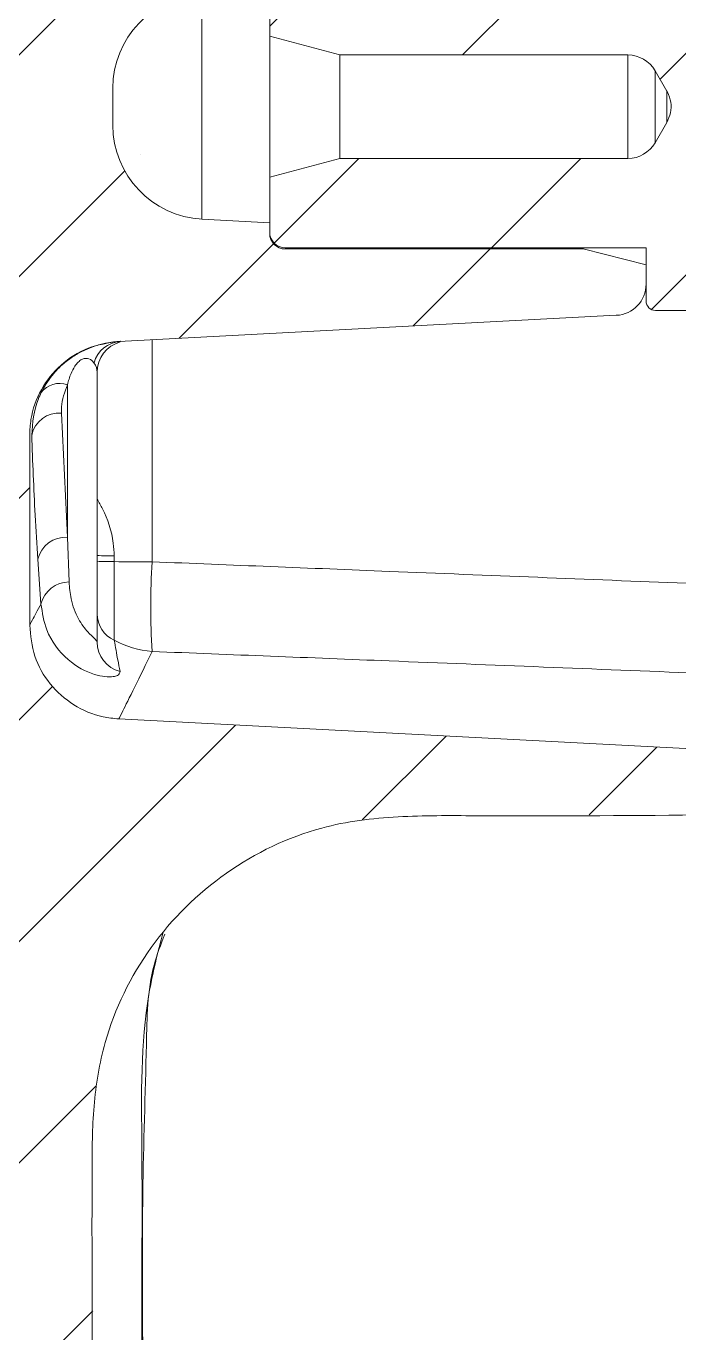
# Model space of a CAD drawing. Extents: x 14808 to 20058, y -13198 to -11680.
# Drawn here: x 18818.37 to 18828.78, y -12750.15 to -12729.31 of the extents above; entities that cross this region are included whole.
import ezdxf

# ---------------------------------------------------------------- set-up
doc = ezdxf.new("R2010")
doc.units = 0
doc.header["$LTSCALE"] = 7
doc.header["$MEASUREMENT"] = 0
doc.layers.get('0').update_dxf_attribs({"color": 2, "linetype": 'CONTINUOUS'})
pattern_1 = [(45, (42.8808, 0), (-1.76776695, 1.76776695), [])]
pattern_2 = [(45, (18561.0484, -12694.4898), (-1.122532, 1.122532), [])]

msp = doc.modelspace()

# ---------------------------------------------------------------- hatches: boundary and pattern name
at = {"linetype": 'Continuous', "lineweight": 0}
h = msp.add_hatch(dxfattribs=at)
h.set_pattern_fill('ANSI31', color=2, scale=20, style=0)
h.set_pattern_definition(pattern_1)
edge = h.paths.add_edge_path(flags=0)
edge.add_spline(control_points=[(18818.835, -12719.462), (18818.761, -12719.462), (18818.381, -12719.464), (18818.316, -12719.72)], knot_values=[0.000006, 0.000006, 0.000006, 0.000006, 0.99971, 0.99971, 0.99971, 0.99971], weights=[1, 1, 1, 1], degree=3, periodic=0)
edge.add_spline(control_points=[(18818.316, -12719.72), (18817.513, -12722.887), (18817.428, -12726.215), (18817.428, -12729.483), (18817.427, -12736.291), (18817.428, -12743.099), (18817.428, -12749.907), (18817.428, -12756.606), (18817.731, -12763.353), (18816.88, -12769.998)], knot_values=[0.000361, 0.000361, 0.000361, 0.000361, 0.019969, 0.019969, 0.019969, 0.060638, 0.060638, 0.060638, 0.100677, 0.100677, 0.100677, 0.100677], weights=[1, 1, 1, 1, 1, 1, 1, 1, 1, 1], degree=3, periodic=0)
edge.add_spline(control_points=[(18816.88, -12769.998), (18816.873, -12770.054), (18816.876, -12770.111), (18816.887, -12770.166), (18816.899, -12770.221), (18816.92, -12770.275), (18816.95, -12770.322), (18816.979, -12770.37), (18817.016, -12770.413), (18817.059, -12770.448), (18817.103, -12770.485), (18817.154, -12770.513), (18817.207, -12770.533), (18817.26, -12770.551), (18817.316, -12770.561), (18817.372, -12770.562), (18817.427, -12770.562), (18817.483, -12770.553), (18817.536, -12770.536), (18817.589, -12770.518), (18817.64, -12770.49), (18817.684, -12770.456), (18817.713, -12770.433), (18817.74, -12770.407), (18817.764, -12770.378)], knot_values=[0, 0, 0, 0, 0.000336, 0.000336, 0.000336, 0.000672, 0.000672, 0.000672, 0.001006, 0.001006, 0.001006, 0.001347, 0.001347, 0.001347, 0.001682, 0.001682, 0.001682, 0.002013, 0.002013, 0.002013, 0.00235, 0.00235, 0.00235, 0.002572, 0.002572, 0.002572, 0.002572], weights=[1, 1, 1, 1, 1, 1, 1, 1, 1, 1, 1, 1, 1, 1, 1, 1, 1, 1, 1, 1, 1, 1, 1, 1, 1], degree=3, periodic=0)
edge.add_spline(control_points=[(18817.764, -12770.378), (18818.144, -12769.911), (18818.491, -12769.414), (18818.793, -12768.893), (18819.41, -12767.83), (18819.828, -12766.639), (18820.073, -12765.434), (18820.315, -12764.243), (18819.815, -12763.015), (18819.617, -12761.815), (18819.359, -12760.253), (18819.428, -12758.652), (18819.429, -12757.068), (18819.43, -12753.903), (18819.446, -12750.738), (18819.422, -12747.574), (18819.417, -12746.886), (18819.442, -12746.182), (18819.631, -12745.521), (18819.786, -12744.981), (18820.039, -12744.462), (18820.366, -12744.006), (18820.693, -12743.549), (18821.103, -12743.143), (18821.563, -12742.821), (18822.023, -12742.499), (18822.545, -12742.251), (18823.086, -12742.099), (18823.875, -12741.878), (18824.717, -12741.91), (18825.536, -12741.903), (18827.883, -12741.883), (18830.231, -12741.862), (18832.579, -12741.842)], knot_values=[0, 0, 0, 0, 0.003613, 0.003613, 0.003613, 0.011075, 0.011075, 0.011075, 0.018772, 0.018772, 0.018772, 0.028868, 0.028868, 0.028868, 0.049028, 0.049028, 0.049028, 0.053435, 0.053435, 0.053435, 0.057027, 0.057027, 0.057027, 0.060621, 0.060621, 0.060621, 0.064216, 0.064216, 0.064216, 0.069481, 0.069481, 0.069481, 0.084536, 0.084536, 0.084536, 0.084536], weights=[1, 1, 1, 1, 1, 1, 1, 1, 1, 1, 1, 1, 1, 1, 1, 1, 1, 1, 1, 1, 1, 1, 1, 1, 1, 1, 1, 1, 1, 1, 1, 1, 1, 1], degree=3, periodic=0)
edge.add_line((18832.579, -12741.842), (18832.579, -12741.472))
edge.add_arc((18832.429, -12741.472), 0.15, 0, 81.8882)
edge.add_line((18832.45, -12741.324), (18829.083, -12740.844))
edge.add_spline(control_points=[(18829.083, -12740.844), (18826.005, -12740.682), (18822.927, -12740.521), (18819.849, -12740.36)], knot_values=[0, 0, 0, 0, 0.018494, 0.018494, 0.018494, 0.018494], weights=[1, 1, 1, 1], degree=3, periodic=0)
edge.add_spline(control_points=[(18819.849, -12740.36), (18819.765, -12740.355), (18819.681, -12740.344), (18819.598, -12740.325), (18819.435, -12740.288), (18819.275, -12740.223), (18819.133, -12740.134), (18818.99, -12740.045), (18818.861, -12739.93), (18818.756, -12739.799), (18818.651, -12739.668), (18818.568, -12739.517), (18818.512, -12739.358), (18818.457, -12739.2), (18818.428, -12739.03), (18818.428, -12738.862)], knot_values=[0, 0, 0, 0, 0.000506, 0.000506, 0.000506, 0.001524, 0.001524, 0.001524, 0.002543, 0.002543, 0.002543, 0.003561, 0.003561, 0.003561, 0.004579, 0.004579, 0.004579, 0.004579], weights=[1, 1, 1, 1, 1, 1, 1, 1, 1, 1, 1, 1, 1, 1, 1, 1], degree=3, periodic=0)
edge.add_spline(control_points=[(18818.428, -12738.862), (18818.428, -12737.852), (18818.428, -12736.843), (18818.428, -12735.834)], knot_values=[0.000037, 0.000037, 0.000037, 0.000037, 0.006093, 0.006093, 0.006093, 0.006093], weights=[1, 1, 1, 1], degree=3, periodic=0)
edge.add_spline(control_points=[(18818.428, -12735.834), (18818.428, -12735.749), (18818.435, -12735.665), (18818.449, -12735.582), (18818.477, -12735.416), (18818.534, -12735.253), (18818.616, -12735.106), (18818.697, -12734.96), (18818.805, -12734.825), (18818.931, -12734.713), (18819.056, -12734.602), (18819.202, -12734.51), (18819.358, -12734.446), (18819.513, -12734.382), (18819.682, -12734.345), (18819.849, -12734.336)], knot_values=[0, 0, 0, 0, 0.000506, 0.000506, 0.000506, 0.001524, 0.001524, 0.001524, 0.002543, 0.002543, 0.002543, 0.003561, 0.003561, 0.003561, 0.004579, 0.004579, 0.004579, 0.004579], weights=[1, 1, 1, 1, 1, 1, 1, 1, 1, 1, 1, 1, 1, 1, 1, 1], degree=3, periodic=0)
edge.add_line((18819.849, -12734.336), (18827.78, -12733.92))
edge.add_arc((18827.754, -12733.421), 0.5, 273, 360)
edge.add_line((18828.254, -12733.421), (18828.254, -12733.112))
edge.add_line((18828.254, -12733.112), (18827.254, -12732.862))
edge.add_line((18827.254, -12732.862), (18822.504, -12732.862))
edge.add_arc((18822.504, -12732.612), 0.25, 180, 270, ccw=False)
edge.add_line((18822.254, -12732.612), (18822.254, -12732.442))
edge.add_line((18822.254, -12732.442), (18821.175, -12732.385))
edge.add_arc((18821.254, -12730.887), 1.5, 180, 267, ccw=False)
edge.add_line((18819.754, -12730.887), (18819.754, -12730.296))
edge.add_arc((18821.254, -12730.296), 1.5, 93, 180, ccw=False)
edge.add_line((18821.175, -12728.798), (18822.254, -12728.742))
edge.add_line((18822.254, -12728.742), (18822.254, -12728.572))
edge.add_arc((18822.504, -12728.572), 0.25, 90, 180, ccw=False)
edge.add_line((18822.504, -12728.322), (18823.254, -12728.322))
edge.add_line((18823.254, -12728.322), (18823.254, -12728.072))
edge.add_line((18823.254, -12728.072), (18823.579, -12728.072))
edge.add_spline(control_points=[(18823.579, -12728.072), (18823.579, -12727.314), (18823.579, -12726.555), (18823.579, -12725.797), (18823.579, -12725.712), (18823.579, -12725.628), (18823.579, -12725.543)], knot_values=[1747.62045, 1747.62045, 1747.62045, 1747.62045, 1747.625, 1747.625, 1747.625, 1747.625507, 1747.625507, 1747.625507, 1747.625507], weights=[1, 1, 1, 1, 1, 1, 1], degree=3, periodic=0)
edge.add_line((18823.579, -12725.543), (18820.018, -12725.357))
edge.add_arc((18820.096, -12723.859), 1.5, 173.5343, 267, ccw=False)
edge.add_spline(control_points=[(18818.606, -12723.69), (18818.664, -12723.172), (18818.738, -12722.656), (18818.825, -12722.142)], knot_values=[0.001981, 0.001981, 0.001981, 0.001981, 0.005108, 0.005108, 0.005108, 0.005108], weights=[1, 1, 1, 1], degree=3, periodic=0)
edge.add_spline(control_points=[(18818.825, -12722.142), (18818.853, -12721.976), (18818.91, -12721.813), (18818.992, -12721.666), (18819.073, -12721.519), (18819.181, -12721.384), (18819.307, -12721.273), (18819.432, -12721.161), (18819.579, -12721.07), (18819.734, -12721.006), (18819.889, -12720.942), (18820.058, -12720.904), (18820.225, -12720.896)], knot_values=[0, 0, 0, 0, 0.001008, 0.001008, 0.001008, 0.002015, 0.002015, 0.002015, 0.003023, 0.003023, 0.003023, 0.00403, 0.00403, 0.00403, 0.00403], weights=[1, 1, 1, 1, 1, 1, 1, 1, 1, 1, 1, 1, 1], degree=3, periodic=0)
edge.add_line((18820.225, -12720.896), (18823.204, -12720.74))
edge.add_spline(control_points=[(18823.204, -12720.74), (18823.204, -12720.385), (18823.204, -12720.031), (18823.204, -12719.676), (18823.204, -12719.584), (18823.204, -12719.492), (18823.204, -12719.4)], knot_values=[2271.910373, 2271.910373, 2271.910373, 2271.910373, 2271.9125, 2271.9125, 2271.9125, 2271.913052, 2271.913052, 2271.913052, 2271.913052], weights=[1, 1, 1, 1, 1, 1, 1], degree=3, periodic=0)
edge.add_spline(control_points=[(18823.204, -12719.4), (18822.703, -12719.407), (18822.203, -12719.413), (18821.702, -12719.42), (18820.747, -12719.433), (18819.791, -12719.446), (18818.835, -12719.462)], knot_values=[0.008259, 0.008259, 0.008259, 0.008259, 0.011262, 0.011262, 0.011262, 0.016996, 0.016996, 0.016996, 0.016996], weights=[1, 1, 1, 1, 1, 1, 1], degree=3, periodic=0)
h = msp.add_hatch(dxfattribs=at)
h.set_pattern_fill('ANSI31', color=2, scale=20, style=0)
h.set_pattern_definition(pattern_1)
edge = h.paths.add_edge_path(flags=0)
edge.add_line((18829.124, -12728.463), (18828.783, -12728.121))
edge.add_arc((18828.712, -12728.192), 0.1, 45, 90)
edge.add_line((18828.712, -12728.092), (18828.354, -12728.092))
edge.add_arc((18828.354, -12728.192), 0.1, 90, 180)
edge.add_line((18828.254, -12728.192), (18828.254, -12728.342))
edge.add_line((18828.254, -12728.342), (18822.504, -12728.342))
edge.add_arc((18822.504, -12728.592), 0.25, 90, 180)
edge.add_line((18822.254, -12728.592), (18822.254, -12729.467))
edge.add_line((18822.254, -12729.467), (18823.373, -12729.767))
edge.add_line((18823.373, -12729.767), (18827.965, -12729.767))
edge.add_arc((18827.965, -12730.267), 0.5, 30, 90, ccw=False)
edge.add_line((18828.398, -12730.017), (18828.585, -12730.342))
edge.add_spline(control_points=[(18828.585, -12730.342), (18828.589, -12730.348), (18828.593, -12730.355), (18828.596, -12730.362), (18828.622, -12730.411), (18828.64, -12730.466), (18828.647, -12730.521), (18828.655, -12730.577), (18828.654, -12730.634), (18828.643, -12730.689), (18828.632, -12730.743), (18828.613, -12730.795), (18828.585, -12730.842)], knot_values=[0.000006, 0.000006, 0.000006, 0.000006, 0.000051, 0.000051, 0.000051, 0.000392, 0.000392, 0.000392, 0.000732, 0.000732, 0.000732, 0.001063, 0.001063, 0.001063, 0.001063], weights=[1, 1, 1, 1, 1, 1, 1, 1, 1, 1, 1, 1, 1], degree=3, periodic=0)
edge.add_line((18828.585, -12730.842), (18828.398, -12731.167))
edge.add_arc((18827.965, -12730.917), 0.5, 270, 330, ccw=False)
edge.add_line((18827.965, -12731.417), (18823.373, -12731.417))
edge.add_line((18823.373, -12731.417), (18822.254, -12731.717))
edge.add_line((18822.254, -12731.717), (18822.254, -12732.592))
edge.add_arc((18822.504, -12732.592), 0.25, 180, 270)
edge.add_line((18822.504, -12732.842), (18828.254, -12732.842))
edge.add_line((18828.254, -12732.842), (18828.254, -12733.692))
edge.add_arc((18828.404, -12733.692), 0.15, 180, 270)
edge.add_line((18828.404, -12733.842), (18833.783, -12733.842))
edge.add_line((18833.783, -12733.842), (18833.8, -12733.765))
edge.add_arc((18834.504, -12730.592), 3.25, 257.501, 329.3264)
edge.add_arc((18838.589, -12733.015), 1.5, 102.5, 149.3264, ccw=False)
edge.add_line((18838.264, -12731.551), (18838.928, -12731.403))
edge.add_arc((18839.253, -12732.868), 1.5, 76.2084, 102.5, ccw=False)
edge.add_arc((18840.117, -12729.347), 2.125, 256.2084, 307.1243)
edge.add_arc((18841.249, -12730.842), 0.25, 307.1243, 357.8735)
edge.add_arc((18834.504, -12730.592), 7, 357.8735, 362.1937)
edge.add_arc((18841.348, -12730.33), 0.15, 2.1937, 57.5)
edge.add_line((18841.429, -12730.203), (18841.35, -12730.153))
edge.add_arc((18841.43, -12730.026), 0.15, 184.6687, 237.5, ccw=False)
edge.add_arc((18834.504, -12730.592), 6.8, 4.6687, 20.3313)
edge.add_arc((18841.021, -12728.177), 0.15, 147.5, 200.3313, ccw=False)
edge.add_line((18840.894, -12728.097), (18840.944, -12728.017))
edge.add_arc((18840.818, -12727.937), 0.15, 327.5, 382.8063)
edge.add_arc((18834.504, -12730.592), 7, 22.8063, 27.1265)
edge.add_arc((18840.511, -12727.514), 0.25, 27.1265, 77.8757)
edge.add_arc((18840.117, -12729.347), 2.125, 77.8757, 128.7916)
edge.add_arc((18837.846, -12726.522), 1.5, 282.5, 308.7916, ccw=False)
edge.add_line((18838.171, -12727.986), (18837.507, -12728.134))
edge.add_arc((18837.182, -12726.669), 1.5, 235.6736, 282.5, ccw=False)
edge.add_arc((18834.504, -12730.592), 3.25, 55.6736, 130.721)
edge.add_arc((18831.405, -12726.992), 1.5, 270, 310.721, ccw=False)
edge.add_line((18831.405, -12728.492), (18829.195, -12728.492))
edge.add_arc((18829.195, -12728.392), 0.1, 225, 270, ccw=False)
edge = h.paths.add_edge_path(flags=0)
edge.add_arc((18834.504, -12730.592), 1, 0, 360)
h = msp.add_hatch(dxfattribs=at)
h.set_pattern_fill('ANSI31', scale=0.5, style=0)
h.set_pattern_definition(pattern_2)
edge = h.paths.add_edge_path(flags=0)
edge.add_spline(control_points=[(18820.216, -12733.656), (18820.223, -12733.664), (18820.231, -12733.672), (18820.241, -12733.678), (18820.246, -12733.681), (18820.252, -12733.683), (18820.258, -12733.685), (18820.263, -12733.686), (18820.268, -12733.686), (18820.273, -12733.685), (18820.277, -12733.685), (18820.282, -12733.683), (18820.286, -12733.681), (18820.292, -12733.678), (18820.297, -12733.674), (18820.302, -12733.67), (18820.308, -12733.664), (18820.313, -12733.657), (18820.318, -12733.65), (18820.334, -12733.624), (18820.344, -12733.593), (18820.351, -12733.562), (18820.358, -12733.532), (18820.363, -12733.501), (18820.366, -12733.47), (18820.374, -12733.398), (18820.375, -12733.327), (18820.373, -12733.255), (18820.369, -12733.112), (18820.354, -12732.968), (18820.325, -12732.827), (18820.307, -12732.744), (18820.286, -12732.659), (18820.247, -12732.583), (18820.235, -12732.561), (18820.222, -12732.539), (18820.205, -12732.521), (18820.198, -12732.515), (18820.191, -12732.509), (18820.183, -12732.504), (18820.178, -12732.502), (18820.172, -12732.5), (18820.166, -12732.499), (18820.161, -12732.498), (18820.156, -12732.498), (18820.151, -12732.499), (18820.146, -12732.5), (18820.142, -12732.502), (18820.137, -12732.504), (18820.131, -12732.508), (18820.126, -12732.513), (18820.121, -12732.518), (18820.109, -12732.531), (18820.1, -12732.549), (18820.093, -12732.566), (18820.079, -12732.6), (18820.072, -12732.637), (18820.066, -12732.673), (18820.055, -12732.746), (18820.052, -12732.82), (18820.053, -12732.894), (18820.054, -12732.969), (18820.058, -12733.045), (18820.066, -12733.119), (18820.081, -12733.263), (18820.103, -12733.409), (18820.155, -12733.544), (18820.17, -12733.584), (18820.188, -12733.624), (18820.216, -12733.656)], knot_values=[0, 0, 0, 0, 0.000066, 0.000066, 0.000066, 0.000103, 0.000103, 0.000103, 0.000132, 0.000132, 0.000132, 0.000161, 0.000161, 0.000161, 0.000199, 0.000199, 0.000199, 0.000249, 0.000249, 0.000249, 0.000439, 0.000439, 0.000439, 0.000627, 0.000627, 0.000627, 0.001058, 0.001058, 0.001058, 0.001924, 0.001924, 0.001924, 0.002441, 0.002441, 0.002441, 0.002589, 0.002589, 0.002589, 0.002645, 0.002645, 0.002645, 0.002679, 0.002679, 0.002679, 0.002709, 0.002709, 0.002709, 0.002739, 0.002739, 0.002739, 0.00278, 0.00278, 0.00278, 0.002892, 0.002892, 0.002892, 0.003113, 0.003113, 0.003113, 0.003556, 0.003556, 0.003556, 0.004008, 0.004008, 0.004008, 0.00488, 0.00488, 0.00488, 0.005134, 0.005134, 0.005134, 0.005134], weights=[1, 1, 1, 1, 1, 1, 1, 1, 1, 1, 1, 1, 1, 1, 1, 1, 1, 1, 1, 1, 1, 1, 1, 1, 1, 1, 1, 1, 1, 1, 1, 1, 1, 1, 1, 1, 1, 1, 1, 1, 1, 1, 1, 1, 1, 1, 1, 1, 1, 1, 1, 1, 1, 1, 1, 1, 1, 1, 1, 1, 1, 1, 1, 1, 1, 1, 1, 1, 1, 1], degree=3, periodic=0)
h = msp.add_hatch(dxfattribs=at)
h.set_pattern_fill('ANSI31', scale=0.5, style=0)
h.set_pattern_definition(pattern_2)
edge = h.paths.add_edge_path(flags=0)
edge.add_spline(control_points=[(18822.153, -12733.656), (18822.161, -12733.664), (18822.169, -12733.672), (18822.178, -12733.678), (18822.184, -12733.681), (18822.189, -12733.683), (18822.195, -12733.685), (18822.2, -12733.686), (18822.205, -12733.686), (18822.21, -12733.685), (18822.215, -12733.685), (18822.22, -12733.683), (18822.224, -12733.681), (18822.23, -12733.678), (18822.235, -12733.674), (18822.239, -12733.67), (18822.245, -12733.664), (18822.251, -12733.657), (18822.255, -12733.65), (18822.272, -12733.624), (18822.281, -12733.593), (18822.288, -12733.562), (18822.296, -12733.532), (18822.3, -12733.501), (18822.304, -12733.47), (18822.311, -12733.398), (18822.313, -12733.327), (18822.311, -12733.255), (18822.307, -12733.112), (18822.291, -12732.968), (18822.262, -12732.827), (18822.245, -12732.744), (18822.224, -12732.659), (18822.184, -12732.583), (18822.173, -12732.561), (18822.16, -12732.539), (18822.142, -12732.521), (18822.136, -12732.515), (18822.128, -12732.509), (18822.12, -12732.504), (18822.115, -12732.502), (18822.109, -12732.5), (18822.104, -12732.499), (18822.099, -12732.498), (18822.094, -12732.498), (18822.089, -12732.499), (18822.084, -12732.5), (18822.079, -12732.502), (18822.075, -12732.504), (18822.069, -12732.508), (18822.063, -12732.513), (18822.059, -12732.518), (18822.046, -12732.531), (18822.038, -12732.549), (18822.031, -12732.566), (18822.017, -12732.6), (18822.009, -12732.637), (18822.003, -12732.673), (18821.992, -12732.746), (18821.99, -12732.82), (18821.99, -12732.894), (18821.991, -12732.969), (18821.996, -12733.045), (18822.004, -12733.119), (18822.018, -12733.263), (18822.04, -12733.409), (18822.092, -12733.544), (18822.107, -12733.584), (18822.125, -12733.624), (18822.153, -12733.656)], knot_values=[0, 0, 0, 0, 0.000066, 0.000066, 0.000066, 0.000103, 0.000103, 0.000103, 0.000132, 0.000132, 0.000132, 0.000161, 0.000161, 0.000161, 0.000199, 0.000199, 0.000199, 0.000249, 0.000249, 0.000249, 0.000439, 0.000439, 0.000439, 0.000627, 0.000627, 0.000627, 0.001058, 0.001058, 0.001058, 0.001924, 0.001924, 0.001924, 0.002441, 0.002441, 0.002441, 0.002589, 0.002589, 0.002589, 0.002645, 0.002645, 0.002645, 0.002679, 0.002679, 0.002679, 0.002709, 0.002709, 0.002709, 0.002739, 0.002739, 0.002739, 0.00278, 0.00278, 0.00278, 0.002892, 0.002892, 0.002892, 0.003113, 0.003113, 0.003113, 0.003556, 0.003556, 0.003556, 0.004008, 0.004008, 0.004008, 0.00488, 0.00488, 0.00488, 0.005134, 0.005134, 0.005134, 0.005134], weights=[1, 1, 1, 1, 1, 1, 1, 1, 1, 1, 1, 1, 1, 1, 1, 1, 1, 1, 1, 1, 1, 1, 1, 1, 1, 1, 1, 1, 1, 1, 1, 1, 1, 1, 1, 1, 1, 1, 1, 1, 1, 1, 1, 1, 1, 1, 1, 1, 1, 1, 1, 1, 1, 1, 1, 1, 1, 1, 1, 1, 1, 1, 1, 1, 1, 1, 1, 1, 1, 1], degree=3, periodic=0)
h = msp.add_hatch(dxfattribs=at)
h.set_pattern_fill('ANSI31', scale=0.5, style=0)
h.set_pattern_definition(pattern_2)
edge = h.paths.add_edge_path(flags=0)
edge.add_spline(control_points=[(18822.336, -12733.686), (18822.339, -12733.686), (18822.341, -12733.685), (18822.343, -12733.685), (18822.349, -12733.684), (18822.354, -12733.682), (18822.359, -12733.68), (18822.368, -12733.675), (18822.377, -12733.668), (18822.384, -12733.66), (18822.391, -12733.652), (18822.398, -12733.644), (18822.403, -12733.635), (18822.417, -12733.615), (18822.428, -12733.593), (18822.437, -12733.571), (18822.447, -12733.549), (18822.455, -12733.525), (18822.463, -12733.502), (18822.473, -12733.468), (18822.482, -12733.433), (18822.49, -12733.399), (18822.501, -12733.349), (18822.51, -12733.298), (18822.518, -12733.247), (18822.528, -12733.174), (18822.536, -12733.1), (18822.54, -12733.026), (18822.547, -12732.897), (18822.549, -12732.765), (18822.523, -12732.639), (18822.515, -12732.606), (18822.506, -12732.572), (18822.489, -12732.542), (18822.484, -12732.532), (18822.477, -12732.522), (18822.469, -12732.514), (18822.464, -12732.51), (18822.459, -12732.506), (18822.453, -12732.503), (18822.449, -12732.501), (18822.444, -12732.499), (18822.439, -12732.499), (18822.434, -12732.498), (18822.43, -12732.498), (18822.425, -12732.499), (18822.419, -12732.5), (18822.413, -12732.503), (18822.408, -12732.506), (18822.402, -12732.51), (18822.396, -12732.514), (18822.391, -12732.519), (18822.379, -12732.53), (18822.37, -12732.543), (18822.362, -12732.557), (18822.313, -12732.635), (18822.292, -12732.729), (18822.273, -12732.819), (18822.236, -12733), (18822.22, -12733.187), (18822.228, -12733.371), (18822.231, -12733.447), (18822.238, -12733.524), (18822.261, -12733.596), (18822.268, -12733.617), (18822.277, -12733.638), (18822.29, -12733.657), (18822.295, -12733.664), (18822.301, -12733.67), (18822.309, -12733.676), (18822.313, -12733.679), (18822.317, -12733.681), (18822.322, -12733.683), (18822.326, -12733.685), (18822.331, -12733.686), (18822.336, -12733.686)], knot_values=[0, 0, 0, 0, 0.000013, 0.000013, 0.000013, 0.000047, 0.000047, 0.000047, 0.000112, 0.000112, 0.000112, 0.000176, 0.000176, 0.000176, 0.000323, 0.000323, 0.000323, 0.000473, 0.000473, 0.000473, 0.000689, 0.000689, 0.000689, 0.001, 0.001, 0.001, 0.001451, 0.001451, 0.001451, 0.00224, 0.00224, 0.00224, 0.002448, 0.002448, 0.002448, 0.002517, 0.002517, 0.002517, 0.002556, 0.002556, 0.002556, 0.002585, 0.002585, 0.002585, 0.002614, 0.002614, 0.002614, 0.00265, 0.00265, 0.00265, 0.002693, 0.002693, 0.002693, 0.002788, 0.002788, 0.002788, 0.003354, 0.003354, 0.003354, 0.004485, 0.004485, 0.004485, 0.004948, 0.004948, 0.004948, 0.005084, 0.005084, 0.005084, 0.005137, 0.005137, 0.005137, 0.005167, 0.005167, 0.005167, 0.005197, 0.005197, 0.005197, 0.005197], weights=[1, 1, 1, 1, 1, 1, 1, 1, 1, 1, 1, 1, 1, 1, 1, 1, 1, 1, 1, 1, 1, 1, 1, 1, 1, 1, 1, 1, 1, 1, 1, 1, 1, 1, 1, 1, 1, 1, 1, 1, 1, 1, 1, 1, 1, 1, 1, 1, 1, 1, 1, 1, 1, 1, 1, 1, 1, 1, 1, 1, 1, 1, 1, 1, 1, 1, 1, 1, 1, 1, 1, 1, 1, 1, 1, 1], degree=3, periodic=0)
h = msp.add_hatch(dxfattribs=at)
h.set_pattern_fill('ANSI31', scale=0.5, style=0)
h.set_pattern_definition(pattern_2)
edge = h.paths.add_edge_path(flags=0)
edge.add_spline(control_points=[(18824.091, -12733.656), (18824.098, -12733.664), (18824.106, -12733.672), (18824.116, -12733.678), (18824.121, -12733.681), (18824.127, -12733.683), (18824.133, -12733.685), (18824.138, -12733.686), (18824.143, -12733.686), (18824.148, -12733.685), (18824.152, -12733.685), (18824.157, -12733.683), (18824.161, -12733.681), (18824.167, -12733.678), (18824.172, -12733.674), (18824.177, -12733.67), (18824.183, -12733.664), (18824.188, -12733.657), (18824.193, -12733.65), (18824.209, -12733.624), (18824.219, -12733.593), (18824.226, -12733.562), (18824.233, -12733.532), (18824.238, -12733.501), (18824.241, -12733.47), (18824.249, -12733.398), (18824.25, -12733.327), (18824.248, -12733.255), (18824.244, -12733.112), (18824.229, -12732.968), (18824.2, -12732.827), (18824.182, -12732.744), (18824.161, -12732.659), (18824.122, -12732.583), (18824.11, -12732.561), (18824.097, -12732.539), (18824.08, -12732.521), (18824.073, -12732.515), (18824.066, -12732.509), (18824.058, -12732.504), (18824.053, -12732.502), (18824.047, -12732.5), (18824.041, -12732.499), (18824.036, -12732.498), (18824.031, -12732.498), (18824.026, -12732.499), (18824.021, -12732.5), (18824.017, -12732.502), (18824.012, -12732.504), (18824.006, -12732.508), (18824.001, -12732.513), (18823.996, -12732.518), (18823.984, -12732.531), (18823.975, -12732.549), (18823.968, -12732.566), (18823.954, -12732.6), (18823.947, -12732.637), (18823.941, -12732.673), (18823.93, -12732.746), (18823.927, -12732.82), (18823.928, -12732.894), (18823.929, -12732.969), (18823.933, -12733.045), (18823.941, -12733.119), (18823.956, -12733.263), (18823.978, -12733.409), (18824.03, -12733.544), (18824.045, -12733.584), (18824.063, -12733.624), (18824.091, -12733.656)], knot_values=[0, 0, 0, 0, 0.000066, 0.000066, 0.000066, 0.000103, 0.000103, 0.000103, 0.000132, 0.000132, 0.000132, 0.000161, 0.000161, 0.000161, 0.000199, 0.000199, 0.000199, 0.000249, 0.000249, 0.000249, 0.000439, 0.000439, 0.000439, 0.000627, 0.000627, 0.000627, 0.001058, 0.001058, 0.001058, 0.001924, 0.001924, 0.001924, 0.002441, 0.002441, 0.002441, 0.002589, 0.002589, 0.002589, 0.002645, 0.002645, 0.002645, 0.002679, 0.002679, 0.002679, 0.002709, 0.002709, 0.002709, 0.002739, 0.002739, 0.002739, 0.00278, 0.00278, 0.00278, 0.002892, 0.002892, 0.002892, 0.003113, 0.003113, 0.003113, 0.003556, 0.003556, 0.003556, 0.004008, 0.004008, 0.004008, 0.00488, 0.00488, 0.00488, 0.005134, 0.005134, 0.005134, 0.005134], weights=[1, 1, 1, 1, 1, 1, 1, 1, 1, 1, 1, 1, 1, 1, 1, 1, 1, 1, 1, 1, 1, 1, 1, 1, 1, 1, 1, 1, 1, 1, 1, 1, 1, 1, 1, 1, 1, 1, 1, 1, 1, 1, 1, 1, 1, 1, 1, 1, 1, 1, 1, 1, 1, 1, 1, 1, 1, 1, 1, 1, 1, 1, 1, 1, 1, 1, 1, 1, 1, 1], degree=3, periodic=0)
h = msp.add_hatch(dxfattribs=at)
h.set_pattern_fill('ANSI31', scale=0.5, style=0)
h.set_pattern_definition(pattern_2)
edge = h.paths.add_edge_path(flags=0)
edge.add_spline(control_points=[(18824.086, -12733.686), (18824.089, -12733.686), (18824.091, -12733.685), (18824.093, -12733.685), (18824.099, -12733.684), (18824.104, -12733.682), (18824.109, -12733.68), (18824.118, -12733.675), (18824.127, -12733.668), (18824.134, -12733.66), (18824.141, -12733.652), (18824.148, -12733.644), (18824.153, -12733.635), (18824.167, -12733.615), (18824.178, -12733.593), (18824.187, -12733.571), (18824.197, -12733.549), (18824.205, -12733.525), (18824.213, -12733.502), (18824.223, -12733.468), (18824.232, -12733.433), (18824.24, -12733.399), (18824.251, -12733.349), (18824.26, -12733.298), (18824.268, -12733.247), (18824.278, -12733.174), (18824.286, -12733.1), (18824.29, -12733.026), (18824.297, -12732.897), (18824.299, -12732.765), (18824.273, -12732.639), (18824.265, -12732.606), (18824.256, -12732.572), (18824.239, -12732.542), (18824.234, -12732.532), (18824.227, -12732.522), (18824.219, -12732.514), (18824.214, -12732.51), (18824.209, -12732.506), (18824.203, -12732.503), (18824.199, -12732.501), (18824.194, -12732.499), (18824.189, -12732.499), (18824.184, -12732.498), (18824.18, -12732.498), (18824.175, -12732.499), (18824.169, -12732.5), (18824.163, -12732.503), (18824.158, -12732.506), (18824.152, -12732.51), (18824.146, -12732.514), (18824.141, -12732.519), (18824.129, -12732.53), (18824.12, -12732.543), (18824.112, -12732.557), (18824.063, -12732.635), (18824.042, -12732.729), (18824.023, -12732.819), (18823.986, -12733), (18823.97, -12733.187), (18823.978, -12733.371), (18823.981, -12733.447), (18823.988, -12733.524), (18824.011, -12733.596), (18824.018, -12733.617), (18824.027, -12733.638), (18824.04, -12733.657), (18824.045, -12733.664), (18824.051, -12733.67), (18824.059, -12733.676), (18824.063, -12733.679), (18824.067, -12733.681), (18824.072, -12733.683), (18824.076, -12733.685), (18824.081, -12733.686), (18824.086, -12733.686)], knot_values=[0, 0, 0, 0, 0.000013, 0.000013, 0.000013, 0.000047, 0.000047, 0.000047, 0.000112, 0.000112, 0.000112, 0.000176, 0.000176, 0.000176, 0.000323, 0.000323, 0.000323, 0.000473, 0.000473, 0.000473, 0.000689, 0.000689, 0.000689, 0.001, 0.001, 0.001, 0.001451, 0.001451, 0.001451, 0.00224, 0.00224, 0.00224, 0.002448, 0.002448, 0.002448, 0.002517, 0.002517, 0.002517, 0.002556, 0.002556, 0.002556, 0.002585, 0.002585, 0.002585, 0.002614, 0.002614, 0.002614, 0.00265, 0.00265, 0.00265, 0.002693, 0.002693, 0.002693, 0.002788, 0.002788, 0.002788, 0.003354, 0.003354, 0.003354, 0.004485, 0.004485, 0.004485, 0.004948, 0.004948, 0.004948, 0.005084, 0.005084, 0.005084, 0.005137, 0.005137, 0.005137, 0.005167, 0.005167, 0.005167, 0.005197, 0.005197, 0.005197, 0.005197], weights=[1, 1, 1, 1, 1, 1, 1, 1, 1, 1, 1, 1, 1, 1, 1, 1, 1, 1, 1, 1, 1, 1, 1, 1, 1, 1, 1, 1, 1, 1, 1, 1, 1, 1, 1, 1, 1, 1, 1, 1, 1, 1, 1, 1, 1, 1, 1, 1, 1, 1, 1, 1, 1, 1, 1, 1, 1, 1, 1, 1, 1, 1, 1, 1, 1, 1, 1, 1, 1, 1, 1, 1, 1, 1, 1, 1], degree=3, periodic=0)

# ---------------------------------------------------------------- linework, layer by layer
at = {"color": 7, "linetype": 'Continuous', "lineweight": 15}
for p, q in [((18822.254, -12728.592), (18822.254, -12729.467)), ((18821.175, -12728.798), (18821.175, -12732.385)), ((18823.373, -12729.767), (18822.254, -12729.467)), ((18822.254, -12731.717), (18822.254, -12729.467)), ((18827.965, -12729.767), (18823.373, -12729.767)), ((18823.373, -12729.767), (18823.373, -12731.417)), ((18827.965, -12729.767), (18827.965, -12731.417)), ((18828.585, -12730.342), (18828.398, -12730.017)), ((18828.398, -12730.017), (18828.398, -12731.167)), ((18819.754, -12730.887), (18819.754, -12730.296)), ((18828.585, -12730.342), (18828.585, -12730.842)), ((18828.398, -12731.167), (18828.585, -12730.842)), ((18822.254, -12731.717), (18823.373, -12731.417)), ((18823.373, -12731.417), (18827.965, -12731.417)), ((18822.254, -12731.717), (18822.254, -12732.592)), ((18821.175, -12732.385), (18822.254, -12732.442)), ((18822.254, -12732.442), (18822.254, -12732.612)), ((18822.504, -12732.842), (18828.254, -12732.842)), ((18822.504, -12732.862), (18827.254, -12732.862)), ((18827.254, -12732.862), (18827.254, -12732.842)), ((18828.254, -12733.112), (18827.254, -12732.862)), ((18828.254, -12732.842), (18828.254, -12733.692)), ((18828.254, -12733.421), (18828.254, -12733.112)), ((18827.78, -12733.92), (18819.849, -12734.336)), ((18828.404, -12733.842), (18833.783, -12733.842)), ((18819.03, -12737.459), (18819.03, -12735.027)), ((18819.504, -12734.828), (18819.504, -12739.134)), ((18818.934, -12735.479), (18819.03, -12737.459)), ((18818.428, -12735.834), (18818.428, -12738.862)), ((18819.03, -12737.459), (18819.055, -12738.174)), ((18818.608, -12738.526), (18818.557, -12737.812)), ((18819.776, -12737.757), (18819.776, -12737.85)), ((18819.776, -12737.85), (18819.776, -12739.104)), ((18829.083, -12740.844), (18819.849, -12740.36))]:
    msp.add_line(p, q, dxfattribs=at)
at = {"color": 8, "linetype": 'Continuous', "lineweight": 15}
for p, q in [((18822.504, -12732.842), (18822.504, -12732.862)), ((18820.381, -12734.308), (18820.38, -12737.852))]:
    msp.add_line(p, q, dxfattribs=at)
at = {"color": 7, "linetype": 'Continuous', "lineweight": 15}
for centre, radius, start, end in [((18821.254, -12730.296), 1.5, 93, 180), ((18827.965, -12730.267), 0.5, 30, 90), ((18821.254, -12730.887), 1.5, 180, 267), ((18827.965, -12730.917), 0.5, 270, 330), ((18822.504, -12732.592), 0.25, 180, 270), ((18822.504, -12732.612), 0.25, 180, 270), ((18827.754, -12733.421), 0.5, 273, 0), ((18828.404, -12733.692), 0.15, 180, 270), ((18819.909, -12734.807), 0.473, 93.9586, 164.2895), ((18820.004, -12734.828), 0.5, 105.2522, 180), ((18818.907, -12735.38), 0.374, 70.8876, 142.6959), ((18818.9, -12735.928), 0.45, 85.7204, 167.6966), ((18819.007, -12737.922), 0.463, 87.2079, 166.3165), ((18819.727, -12732.812), 4.945, 267.4098, 270.5667), ((18819.727, -12732.968), 4.882, 267.3763, 270.5741), ((18820.468, -12617.568), 120.284, 269.67027, 269.95812), ((18832.18, -12738.567), 11.822, 176.5296, 183.4704), ((18819.055, -12738.634), 0.46, 89.9713, 166.4376), ((18819.976, -12738.676), 0.473, 180.6662, 244.9122), ((18819.992, -12739.129), 0.489, 180.5183, 255.3292), ((18820.511, -12737.735), 1.554, 241.7801, 265.1845)]:
    msp.add_arc(centre, radius, start, end, dxfattribs=at)
msp.add_ellipse((18819.004, -12734.881), major_axis=(0.495, 0.102), ratio=0.692211, start_param=6.142015, end_param=6.596399, dxfattribs=at)
for points, knots in [([(18828.585, -12730.842), (18828.608, -12730.792), (18828.655, -12730.691), (18828.656, -12730.52), (18828.62, -12730.404), (18828.589, -12730.348), (18828.585, -12730.342)], [0, 0, 0, 0, 0.312819, 0.634891, 0.956963, 1, 1, 1, 1]), ([(18819.849, -12734.336), (18819.682, -12734.361), (18819.347, -12734.412), (18818.911, -12734.694), (18818.592, -12735.092), (18818.445, -12735.497), (18818.432, -12735.749), (18818.428, -12735.834)], [0, 0, 0, 0, 0.222093, 0.444186, 0.666279, 0.888372, 1, 1, 1, 1]), ([(18818.61, -12735.153), (18818.663, -12735.06), (18818.757, -12734.895), (18818.947, -12734.702), (18819.128, -12734.567), (18819.296, -12734.475), (18819.474, -12734.404), (18819.68, -12734.351), (18819.81, -12734.338), (18819.871, -12734.335), (18819.876, -12734.334)], [0, 0, 0, 0, 0.1995913, 0.3509448, 0.4599438, 0.5695917, 0.6598249, 0.7865593, 0.9833179, 1, 1, 1, 1]), ([(18819.453, -12734.679), (18819.451, -12734.676), (18819.432, -12734.652), (18819.4, -12734.62), (18819.34, -12734.606), (18819.307, -12734.608), (18819.285, -12734.613), (18819.257, -12734.625), (18819.229, -12734.642), (18819.188, -12734.679), (18819.134, -12734.749), (18819.074, -12734.87), (18819.046, -12734.967), (18819.03, -12735.027)], [0, 0, 0, 0, 0.021751, 0.25091, 0.336659, 0.360312, 0.397994, 0.420767, 0.457102, 0.494346, 0.586208, 0.747734, 1, 1, 1, 1]), ([(18819.03, -12735.027), (18818.987, -12735.145), (18818.932, -12735.295), (18818.934, -12735.447), (18818.934, -12735.479)], [0, 0, 0, 0, 0.7855304, 1, 1, 1, 1]), ([(18818.46, -12735.832), (18818.476, -12735.635), (18818.494, -12735.403), (18818.595, -12735.186), (18818.61, -12735.153)], [0, 0, 0, 0, 0.847491, 1, 1, 1, 1]), ([(18818.557, -12737.812), (18818.542, -12737.578), (18818.501, -12736.919), (18818.476, -12736.258), (18818.46, -12735.832)], [0, 0, 0, 0, 0.3549005, 1, 1, 1, 1]), ([(18819.055, -12738.174), (18819.063, -12738.264), (18819.082, -12738.473), (18819.19, -12738.762), (18819.346, -12738.973), (18819.475, -12739.084), (18819.494, -12739.117), (18819.504, -12739.134)], [0, 0, 0, 0, 0.188872, 0.440059, 0.650696, 0.824611, 1, 1, 1, 1]), ([(18818.428, -12738.862), (18818.435, -12738.848), (18818.451, -12738.82), (18818.555, -12738.624), (18818.608, -12738.526)], [0, 0, 0, 0, 0.498406, 1, 1, 1, 1]), ([(18819.869, -12739.602), (18819.862, -12739.627), (18819.853, -12739.664), (18819.721, -12739.697), (18819.446, -12739.673), (18819.007, -12739.435), (18818.682, -12739.003), (18818.63, -12738.666), (18818.608, -12738.526)], [0, 0, 0, 0, 0.116593, 0.177935, 0.357521, 0.577034, 0.823579, 1, 1, 1, 1]), ([(18818.428, -12738.862), (18818.444, -12739.03), (18818.477, -12739.368), (18818.736, -12739.817), (18819.117, -12740.157), (18819.514, -12740.325), (18819.765, -12740.351), (18819.849, -12740.36)], [0, 0, 0, 0, 0.222094, 0.444187, 0.666281, 0.888375, 1, 1, 1, 1]), ([(18819.776, -12739.104), (18819.795, -12739.212), (18819.828, -12739.398), (18819.857, -12739.542), (18819.869, -12739.602)], [0, 0, 0, 0, 0.582188, 1, 1, 1, 1]), ([(18820.38, -12739.283), (18820.282, -12739.484), (18820.076, -12739.906), (18819.888, -12740.282), (18819.862, -12740.334), (18819.849, -12740.36)], [0, 0, 0, 0, 0.310746, 0.653746, 1, 1, 1, 1]), ([(18829.083, -12739.629), (18827.441, -12739.564), (18824.54, -12739.449), (18821.639, -12739.333), (18820.38, -12739.283)], [0, 0, 0, 0, 0.565948, 1, 1, 1, 1]), ([(18832.579, -12741.842), (18830.231, -12741.879), (18827.471, -12741.922), (18824.303, -12741.894), (18822.92, -12742.062), (18821.508, -12742.746), (18820.289, -12743.948), (18819.629, -12745.295), (18819.427, -12746.538), (18819.409, -12750.395), (18819.467, -12754.7), (18819.399, -12759.445), (18819.504, -12761.45), (18819.877, -12763.021), (18820.159, -12764.216), (18820.108, -12765.662), (18819.601, -12767.227), (18818.861, -12768.917), (18818.127, -12769.895), (18817.764, -12770.378)], [0, 0, 0, 0, 0.17585, 0.206714, 0.23733, 0.279401, 0.321471, 0.363499, 0.389263, 0.415154, 0.652203, 0.711662, 0.770919, 0.801736, 0.83251, 0.862511, 0.908737, 0.954898, 1, 1, 1, 1]), ([(18820.206, -12763.32), (18820.253, -12762.865), (18820.387, -12761.589), (18820.158, -12759.484), (18820.215, -12757.015), (18820.205, -12754.549), (18820.214, -12752.087), (18820.213, -12749.628), (18820.227, -12747.187), (18820.185, -12745.2), (18820.471, -12744.087), (18820.555, -12743.759)], [0, 0, 0, 0, 0.070132, 0.196238, 0.322214, 0.448022, 0.573625, 0.698991, 0.824085, 0.948006, 1, 1, 1, 1]), ([(18820.322, -12762.903), (18820.316, -12762.397), (18820.305, -12761.317), (18820.227, -12759.574), (18820.226, -12757.517), (18820.229, -12755.248), (18820.228, -12752.778), (18820.234, -12750.349), (18820.214, -12747.919), (18820.287, -12745.929), (18820.305, -12744.518), (18820.518, -12743.957), (18820.58, -12743.794)], [0, 0, 0, 0, 0.0810296, 0.172654, 0.2739201, 0.4030861, 0.5274116, 0.6599019, 0.7829666, 0.9066394, 0.9729111, 1, 1, 1, 1])]:
    msp.add_open_spline(points, degree=3, knots=knots, dxfattribs=at)
at = {"color": 8, "linetype": 'Continuous', "lineweight": 15}
for points, knots in [([(18819.504, -12736.852), (18819.533, -12736.903), (18819.649, -12737.102), (18819.76, -12737.43), (18819.773, -12737.69), (18819.776, -12737.757)], [0, 0, 0, 0, 0.20375, 0.794222, 1, 1, 1, 1]), ([(18820.38, -12737.852), (18821.639, -12737.903), (18824.478, -12738.018), (18827.318, -12738.132), (18828.898, -12738.195)], [0, 0, 0, 0, 0.44352, 1, 1, 1, 1])]:
    msp.add_open_spline(points, degree=3, knots=knots, dxfattribs=at)

doc.saveas('drawing.dxf')
